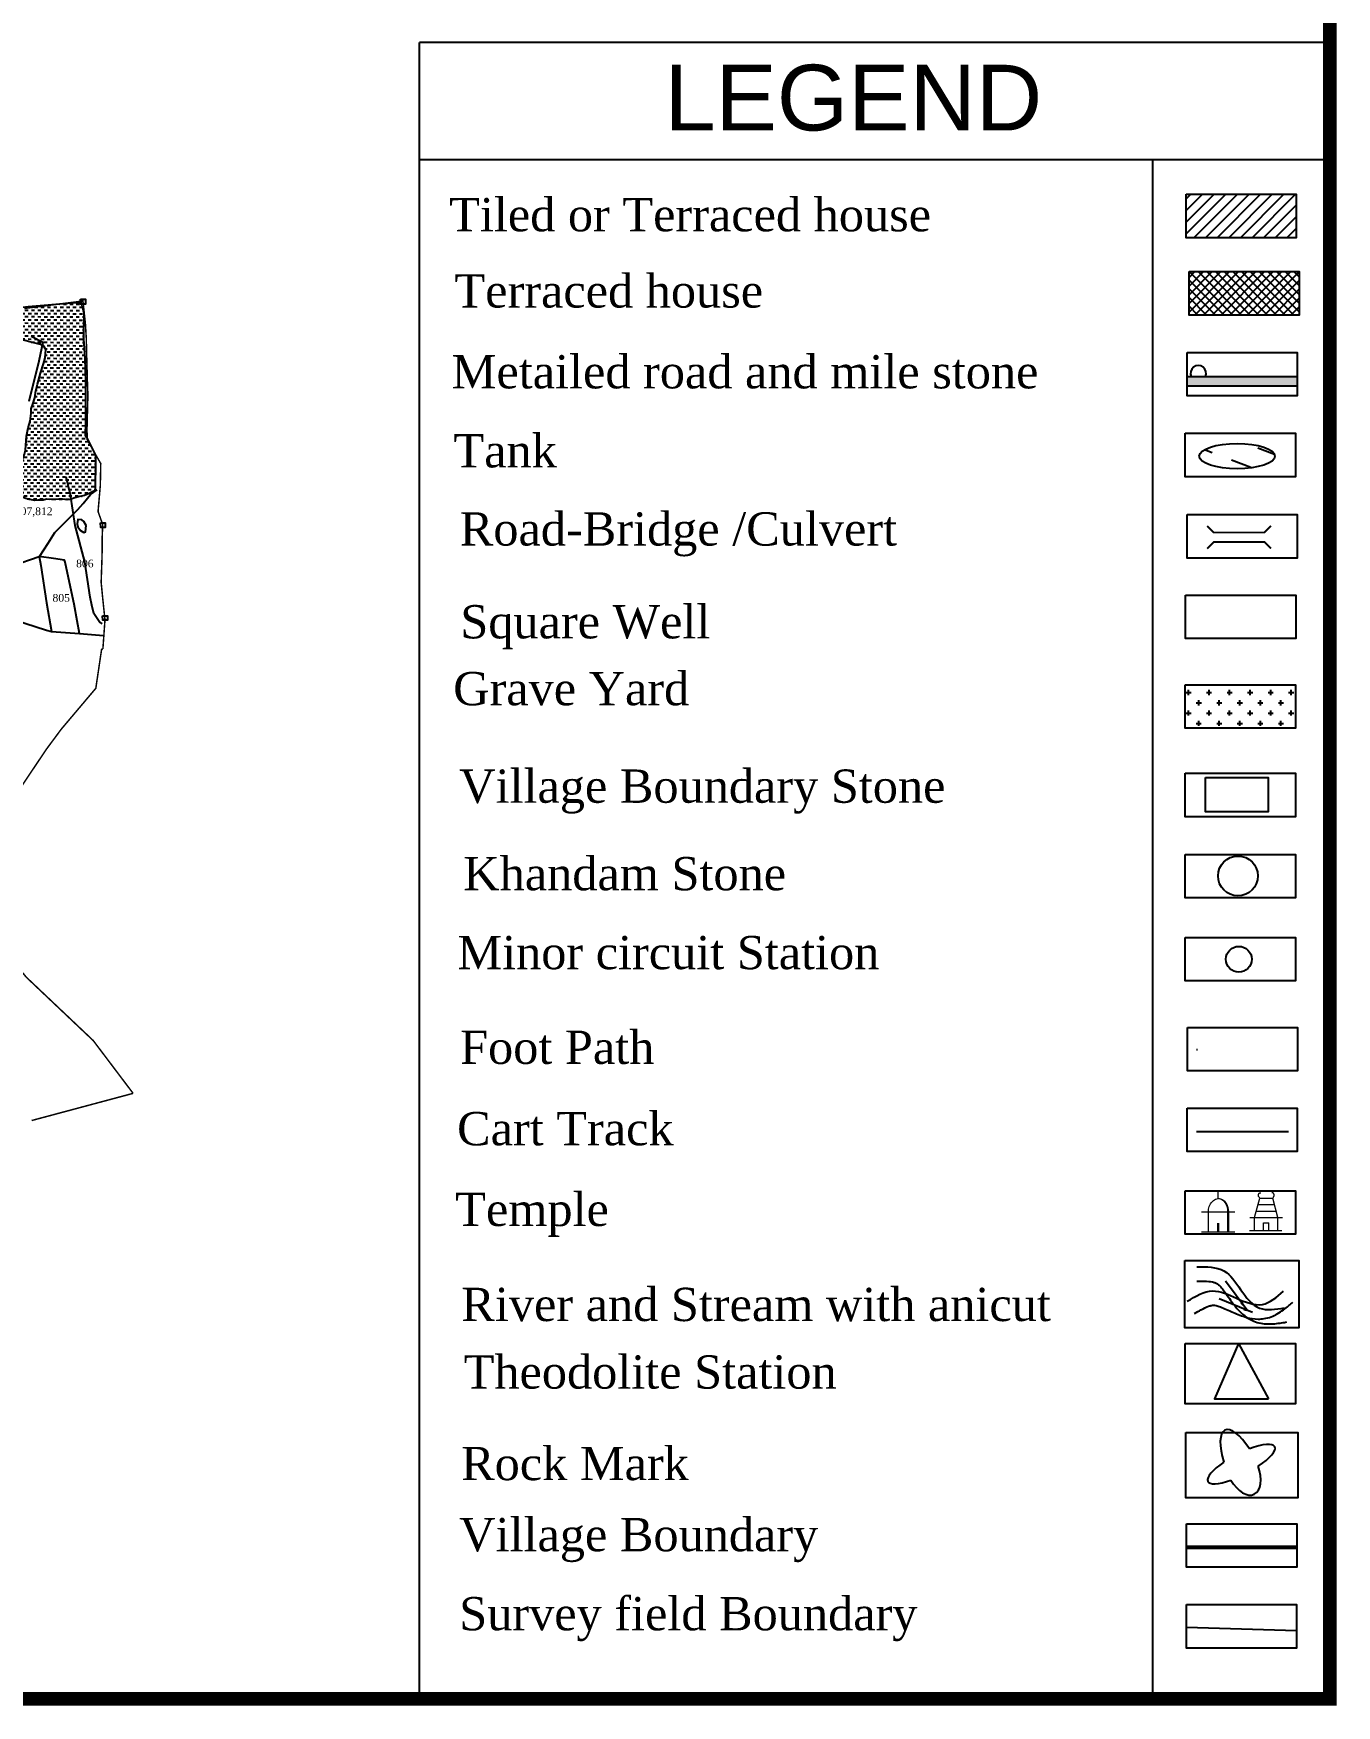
# Model space of a CAD drawing. Header units: feet. Extents: x 349593 to 350015, y 1571769 to 1572365.
# Drawn here: x 349871.7 to 350014.6, y 1571769 to 1571952.5 of the extents above; entities that cross this region are included whole.
import ezdxf
from ezdxf.enums import TextEntityAlignment as Align

# ---------------------------------------------------------------- set-up
doc = ezdxf.new("R2010")
doc.units = ezdxf.units.FT
doc.header["$LTSCALE"] = 15
doc.header["$MEASUREMENT"] = 0
doc.linetypes.add('ACAD_ISO02W100', pattern=[15, 12, -3])
doc.linetypes.add('ACAD_ISO07W100', pattern=[3, 0, -3])
for name, color, linetype in [('CARTTRACK', 6, 'Continuous'), ('culvert', 4, 'Continuous'), ('PLATS', 6, 'Continuous'), ('PLOTNO', 7, 'Continuous'), ('Strim', 5, 'Continuous'), ('Sy_Feilds', 7, 'Continuous'), ('TANK', 4, 'Continuous'), ('text', 7, 'Continuous'), ('TPline', 192, 'Continuous'), ('VILLAGE', 30, 'Continuous'), ('VILLAGE BOUNDRY', 7, 'Continuous'), ('well', 244, 'Continuous')]:
    doc.layers.add(name, color=color, linetype=linetype)
doc.layers.add('Tem_block', color=21, linetype='Continuous', lineweight=5)
doc.styles.add('A', font='ARIAL.TTF')
doc.styles.get("Standard").update_dxf_attribs({"font": 'TIMES.TTF'})
doc.styles.add('TN', font='TIMES.TTF')
doc.dimstyles.get("Standard").update_dxf_attribs({"dimtxt": 0.18, "dimasz": 0.18, "dimexe": 0.18, "dimexo": 0.0625, "dimgap": 0.09, "dimtad": 0, "dimtih": 1, "dimtoh": 1, "dimdec": 4, "dimzin": 0, "dimdsep": 46, "dimtxsty": 'Standard', "dimcen": 0.09, "dimadec": 0, "dimazin": 0, "dimtfac": 1, "dimtdec": 4, "dimtofl": 0, "dimtmove": 0, "dimatfit": 3, "dimfxl": 0, "dimtolj": 1, "dimtzin": 0, "dimarcsym": 0})

# ---------------------------------------------------------------- blocks, each defined once
blk = doc.blocks.new('TRT')
at = {"layer": 'TANK', "extrusion": (-3.551215471622302e-05, 6.119678198001246e-05, 0.9999999974969205), "elevation": 83.8293848427562}
blk.add_lwpolyline([(351077.7363611357, 1573934.30124387), (351063.6623515053, 1573927.581284993), (351052.7066968342, 1573923.122498617), (351041.6770007546, 1573920.295927345), (351029.6225659558, 1573917.31671497), (351021.6346418446, 1573914.590421711), (351017.5971555229, 1573913.837030591), (351012.2482953654, 1573913.042230598), (351000.712051441, 1573914.495797262), (350992.3998956531, 1573914.250074304), (350985.3704979549, 1573913.878029821), (350975.1891229642, 1573913.576823391), (350963.4405249156, 1573914.058197207), (350956.1467549989, 1573912.360180838), (350943.418680428, 1573911.962316747), (350936.6037073313, 1573911.349013546), (350924.6565119618, 1573913.217934821), (350922.8879147107, 1573913.729700736), (350912.9610046351, 1573916.63091748), (350902.9513148786, 1573921.644830627), (350897.4803660578, 1573927.151574051), (350894.4107942168, 1573932.420063655), (350890.520041066, 1573935.468141201), (350889.4063769201, 1573951.857183361), (350894.6502756289, 1573956.960357094), (350901.2965191965, 1573975.600769994), (350902.0533102111, 1573984.926027388), (350905.0372174337, 1574000.894243475), (350909.7669804136, 1574013.43844372), (350912.2954899746, 1574019.566830899), (350914.7797521729, 1574028.845117851), (350916.0062565213, 1574051.127403967), (350916.8817966332, 1574061.785910997), (350920.8254429312, 1574081.061196821), (350925.5525853082, 1574096.64723974), (350927.5818344964, 1574115.697440901), (350928.1231758888, 1574125.55247078), (350933.5996652983, 1574140.992219364), (350937.4976649875, 1574154.224152747), (350937.8571011635, 1574164.515635488), (350942.7565627708, 1574182.919805635), (350949.5208991465, 1574209.032409429), (350956.5460252047, 1574230.951552464), (350960.8309302582, 1574244.320913524), (350961.8261331357, 1574264.539282721), (350957.0091222012, 1574272.430664101), (350949.5266336442, 1574276.10899163), (350924.6233530677, 1574281.93331041), (350901.179990114, 1574288.373394631), (350883.3269139829, 1574294.383834379), (350873.2669871426, 1574300.574357305), (350860.3519487989, 1574309.260049219), (350852.0555071014, 1574316.67588465), (350845.135272909, 1574325.214368843), (350836.2755258539, 1574337.496203791), (350831.3895308082, 1574344.269420265), (350824.9258261204, 1574353.084054748), (350819.9954093823, 1574361.064493923), (350814.9771085487, 1574378.667741866), (350813.9847797632, 1574387.804402412), (350804.4852961674, 1574410.979651545), (350805.8206694993, 1574421.604512841), (350814.2572385673, 1574418.061071258), (350846.443350699, 1574398.77432957), (350864.7284547261, 1574386.009574257), (350894.2422868437, 1574361.246050694), (350920.6181369209, 1574364.459122865), (351022.4730506022, 1574372.963023814), (351041.9759923044, 1574374.266538989), (351043.8699023585, 1574373.781784962), (351046.1371571893, 1574367.61006595), (351051.1777402182, 1574349.105181088), (351050.92544638, 1574331.877138632), (351050.1602284299, 1574310.391760927), (351049.9837477403, 1574289.054559137), (351052.8485652469, 1574243.587982878), (351054.9181836908, 1574188.146406062), (351054.7496457234, 1574135.262963902), (351054.7736052742, 1574093.496743715), (351054.2214778531, 1574063.947908832), (351056.8558194376, 1574059.573487687), (351069.6040236645, 1574034.13945849), (351077.9235508745, 1574017.459298977), (351077.9015411701, 1574005.461380588)], close=True, dxfattribs=at)
blk = doc.blocks.new('gggfg')
at = {"layer": 'TANK', "extrusion": (-3.551215471622302e-05, 6.119678198001246e-05, 0.9999999974969204)}
h = blk.add_hatch(dxfattribs=at)
h.set_pattern_fill('DASH', color=256, scale=59.80116668122057, angle=-0.3335839771717771, style=0)
h.set_pattern_definition([(359.6664160228282, (349385.3495931942, 1570696.707795047), (7.51854023211231, 7.431498051651916), [7.475145835152571, -7.475145835152571])])
h.paths.add_polyline_path([(351077.7363611357, 1573934.30124387), (351063.6623515054, 1573927.581284992), (351052.7066968342, 1573923.122498617), (351041.6770007546, 1573920.295927344), (351029.6225659558, 1573917.316714969), (351021.6346418446, 1573914.590421711), (351017.597155523, 1573913.83703059), (351012.2482953654, 1573913.042230598), (351000.712051441, 1573914.495797262), (350992.3998956531, 1573914.250074304), (350985.370497955, 1573913.87802982), (350975.1891229643, 1573913.576823391), (350963.4405249156, 1573914.058197207), (350956.1467549989, 1573912.360180838), (350943.4186804281, 1573911.962316747), (350936.6037073313, 1573911.349013545), (350924.6565119618, 1573913.217934821), (350922.8879147108, 1573913.729700736), (350912.9610046351, 1573916.630917479), (350902.9513148786, 1573921.644830627), (350897.4803660579, 1573927.15157405), (350894.4107942168, 1573932.420063655), (350890.5200410661, 1573935.468141201), (350889.4063769202, 1573951.857183361), (350894.6502756289, 1573956.960357094), (350901.2965191966, 1573975.600769994), (350902.0533102111, 1573984.926027388), (350905.0372174337, 1574000.894243475), (350909.7669804136, 1574013.43844372), (350912.2954899747, 1574019.566830899), (350914.779752173, 1574028.845117851), (350916.0062565214, 1574051.127403967), (350916.8817966332, 1574061.785910997), (350920.8254429313, 1574081.061196821), (350925.5525853083, 1574096.64723974), (350927.5818344965, 1574115.697440901), (350928.1231758888, 1574125.55247078), (350933.5996652984, 1574140.992219363), (350937.4976649875, 1574154.224152747), (350937.8571011636, 1574164.515635488), (350942.7565627708, 1574182.919805635), (350949.5208991465, 1574209.032409429), (350956.5460252047, 1574230.951552464), (350960.8309302583, 1574244.320913524), (350961.8261331358, 1574264.539282721), (350957.0091222013, 1574272.430664101), (350949.5266336442, 1574276.10899163), (350924.6233530678, 1574281.93331041), (350901.1799901141, 1574288.373394631), (350883.3269139829, 1574294.383834379), (350873.2669871426, 1574300.574357305), (350860.3519487989, 1574309.260049219), (350852.0555071014, 1574316.67588465), (350845.1352729091, 1574325.214368843), (350836.275525854, 1574337.496203791), (350831.3895308083, 1574344.269420265), (350824.9258261205, 1574353.084054748), (350819.9954093823, 1574361.064493923), (350814.9771085487, 1574378.667741866), (350813.9847797633, 1574387.804402411), (350804.4852961674, 1574410.979651545), (350805.8206694994, 1574421.604512841), (350814.2572385674, 1574418.061071258), (350846.4433506991, 1574398.77432957), (350864.7284547262, 1574386.009574257), (350894.2422868438, 1574361.246050694), (350920.618136921, 1574364.459122865), (351022.4730506023, 1574372.963023814), (351041.9759923044, 1574374.266538989), (351043.8699023585, 1574373.781784962), (351046.1371571894, 1574367.61006595), (351051.1777402182, 1574349.105181088), (351050.92544638, 1574331.877138632), (351050.1602284299, 1574310.391760927), (351049.9837477403, 1574289.054559136), (351052.848565247, 1574243.587982877), (351054.9181836908, 1574188.146406062), (351054.7496457235, 1574135.262963902), (351054.7736052742, 1574093.496743715), (351054.2214778531, 1574063.947908832), (351056.8558194377, 1574059.573487687), (351069.6040236646, 1574034.13945849), (351077.9235508745, 1574017.459298977), (351077.9015411701, 1574005.461380588)])
at = {"layer": 'VILLAGE', "color": 6}
blk.add_blockref('TRT', (0, 0), dxfattribs=at)
blk = doc.blocks.new('temp')
at = {"layer": 'Tem_block', "ltscale": 10}
for points in [[(-1.794878682763738, 9.333316953224312), (-1.885356173605032, 9.471063677553502), (-1.957610773361012, 9.580677937946348), (-2.013915170495238, 9.666102787753516), (-2.056542053456724, 9.731281280398434), (-2.087764110694479, 9.780156469260874), (-2.109854030657516, 9.816671407706053), (-2.125084501780293, 9.8447691491574), (-2.135728212526374, 9.86839274695103), (-2.143726661453911, 9.890924878633996), (-2.14969658757218, 9.913506718189637), (-2.153923540072356, 9.936719063768578), (-2.156693068029199, 9.961142713477784), (-2.15829072059023, 9.98735846540967), (-2.159002046961177, 10.01594711772941), (-2.159112596202249, 10.04748946858763), (-2.158907917519173, 10.08256631606218), (-2.158573476031961, 10.12150051763183), (-2.157894400997975, 10.16358316821879), (-2.156555737734379, 10.20784742200067), (-2.154242531471027, 10.25332643330057), (-2.150639827525083, 10.29905335635431), (-2.145432671140952, 10.34406134529581), (-2.138306107621247, 10.38738355449186), (-2.128945182268581, 10.42805313809095), (-2.117162156779159, 10.46531851771306), (-2.103278158816465, 10.49928918420937), (-2.087741532524888, 10.53028989571339), (-2.071000621976054, 10.55864541038773), (-2.053503771314354, 10.58468048639497), (-2.035699324625966, 10.6087198819705), (-2.018035626069832, 10.63108835524781), (-2.000961019703027, 10.65211066436041), (-1.98481693935355, 10.6720572098975), (-1.969517177351008, 10.69098096205289), (-1.954868615752275, 10.70888053333056), (-1.940678136614224, 10.72575453633635), (-1.926752621950072, 10.74160158361792), (-1.91289895378759, 10.75642028767925), (-1.898924014183649, 10.77020926116984), (-1.88463468516602, 10.78296711657913), (-1.869848492353412, 10.79470325860621), (-1.854425535699193, 10.80547026052682), (-1.838236558747667, 10.81533148770995), (-1.82115230502859, 10.82435030548095), (-1.80304351808627, 10.83259007922334), (-1.783780941465011, 10.84011417434976), (-1.763235318723673, 10.84698595622922), (-1.741277393362907, 10.85326879014337), (-1.717842375817781, 10.85901579113579), (-1.693123344028209, 10.8642390722207), (-1.667377842810311, 10.86894049613056), (-1.640863416965658, 10.87312192551053), (-1.613837611295821, 10.87678522297665), (-1.586557970631475, 10.87993225124683), (-1.559282039788741, 10.88256487296621), (-1.532267363554638, 10.88468495079451), (-1.505717831621951, 10.88629395953922), (-1.501087476792236, 10.88648876592652)], [(1.938357568053107, 9.306393481366285), (2.030812356895694, 9.442820928871697), (2.104640398027186, 9.551381665817644), (2.162171013840634, 9.63598555668159), (2.205733526699987, 9.70054246588279), (2.237657258969193, 9.748962257942367), (2.260271533026753, 9.785154797265022), (2.275905671236615, 9.813029948342773), (2.286888995991831, 9.836497575580324), (2.295211591930638, 9.858912002641773), (2.301506593021259, 9.88140538960306), (2.306067895477099, 9.904554355770415), (2.30918939554067, 9.928935520377308), (2.311164989454483, 9.95512550265721), (2.31228857349015, 9.983700921916352), (2.312854043831976, 10.01523839741731), (2.313155296766126, 10.05031454842265), (2.313382434685991, 10.08924952386315), (2.313310384733995, 10.13133759142966), (2.312610280188892, 10.17561654846668), (2.310953254373089, 10.22112419240602), (2.308010440623548, 10.26689832062129), (2.30345297221902, 10.31197673039878), (2.296951982438259, 10.35539721921396), (2.288178604632776, 10.3961975843531), (2.276934280102068, 10.43362903335674), (2.263541682286814, 10.46779641408375), (2.24845379261933, 10.49901798442897), (2.232123592531934, 10.52761200240366), (2.215004063456945, 10.55389672591718), (2.19754818682668, 10.57819041300991), (2.180208944117112, 10.60081132160576), (2.163439316746008, 10.62207770964324), (2.147584602904317, 10.64225502511272), (2.13255936796304, 10.66139747602301), (2.118170494022706, 10.67950646040572), (2.104224863198397, 10.69658337630699), (2.09052935759064, 10.71262962174387), (2.076890859314517, 10.72764659468976), (2.063116250485109, 10.74163569324901), (2.049012413232049, 10.75459831539501), (2.034397027759042, 10.76654649666762), (2.019130966871671, 10.77753482261051), (2.003085901464146, 10.78762851629017), (1.986133502401572, 10.79689280067123), (1.968145440607259, 10.80539289882017), (1.948993386975417, 10.81319403378893), (1.928549012400254, 10.82036142862944), (1.906683987790529, 10.82696030630632), (1.883334296331668, 10.83304471074098), (1.858693170664992, 10.83862396898348), (1.833018155606624, 10.84369622901158), (1.806566796045445, 10.84825963871572), (1.779596636928545, 10.85231234600087), (1.752365223072047, 10.85585249881569), (1.725130099437592, 10.85887824510883), (1.698148810870407, 10.8613877327416), (1.671625247077827, 10.86337949572498), (1.666998183542091, 10.86364106506244)], [(-3.328558390874605, 3.744231965753897), (-1.794878682763738, 9.333316953224312)], [(-2.817331821514017, 5.60726029489615), (2.906963763072781, 5.565977638046206)], [(-2.306105252138877, 7.470288624067507), (2.422660665555668, 7.436185559706246)], [(-1.794878682763738, 9.333316953224312), (1.938357568053107, 9.306393481366285)], [(3.391266860589894, 3.695769716415271), (1.938357568053107, 9.306393481366285)], [(-4.835444880345676, 0.0376153980005256), (4.497645746710987, -0.02969328164454055)], [(-4.635191078663411, 3.753655180899841), (4.697899548393252, 3.686346501269327)], [(-3.355481862732631, 0.01099571492250107), (-3.328558390874605, 3.744231965753897)], [(-0.7422164871550194, -0.007850715383938223), (-0.7260624040372932, 2.232091035094527)], [(-0.7260624040372932, 2.232091035094527), (0.7672320962865342, 2.221321646354227)], [(0.751078013168808, -0.01862010412423842), (0.7672320962865342, 2.221321646354227)], [(3.364343388731868, -0.0374665344161258), (3.391266860589894, 3.695769716415271)]]:
    blk.add_lwpolyline(points, dxfattribs=at)

msp = doc.modelspace()

# ---------------------------------------------------------------- hatches: boundary and pattern name
at = {"layer": 'TANK', "linetype": 'Continuous'}
h = msp.add_hatch(dxfattribs=at)
h.set_pattern_fill('DASH', color=256, scale=18.02291525183397, angle=339.2698404380409, style=0)
h.set_pattern_definition([(339.2698404380409, (340327.7950314661, 1558599.786425385), (2.904449193512765, 1.30956899408363), [2.25286440647923, -2.25286440647923])])
edge = h.paths.add_edge_path()
edge.add_ellipse((350003.6861757613, 1571906.095511876), major_axis=(-4.150893192385825, 3.45631289620999e-16), ratio=0.3348572704147961, start_angle=0, end_angle=360)
at = {"layer": 'text', "linetype": 'ByBlock'}
h = msp.add_hatch(dxfattribs=at)
h.set_pattern_fill('ANSI31', color=256, scale=7.209166100733587, style=0)
h.set_pattern_definition([(44.99999999999996, (348891.9140196433, 1572069.399874602), (-0.6372062795661125, 0.6372062795661116), [])])
h.paths.add_polyline_path([(350010.1656011061, 1571930.057375788), (350010.1656011061, 1571934.825778823), (349998.0928732211, 1571934.825778823), (349998.0928732211, 1571930.057375788)])
h = msp.add_hatch(dxfattribs=at)
h.set_pattern_fill('ANSI37', color=256, scale=5.406874575550192, style=0)
h.set_pattern_definition([(44.99999999999996, (348891.9140196433, 1572069.399874602), (-0.4779047096745844, 0.4779047096745837), []), (135, (348891.9140196433, 1572069.399874602), (-0.4779047096745845, -0.4779047096745835), [])])
h.paths.add_polyline_path([(349998.4167812362, 1571926.330399972), (349998.4167812363, 1571921.561996937), (350010.4895091212, 1571921.561996937), (350010.4895091212, 1571926.330399972)])
msp.add_hatch(color=256, dxfattribs=at).paths.add_polyline_path([(350010.2787354271, 1571913.800562328), (350010.2787354271, 1571914.823951936), (349998.2060075421, 1571914.823951936), (349998.2060075421, 1571913.800562328)])
h = msp.add_hatch(dxfattribs=at)
h.set_pattern_fill('CROSS', color=256, scale=4.505728812958493, style=0)
h.set_pattern_definition([(0, (348891.9140196433, 1572069.399874602), (1.126432203239623, 1.126432203239621), [0.5632161016198116, -1.689648304859435]), (90, (348892.1956276941, 1572069.118266551), (-1.126432203239623, 1.126432203239621), [0.5632161016198106, -1.689648304859432])])
h.paths.add_polyline_path([(350010.0679617329, 1571876.24963015), (350010.0679617328, 1571881.018033185), (349997.995233848, 1571881.018033185), (349997.995233848, 1571876.24963015)])

# ---------------------------------------------------------------- linework, layer by layer
for p, q in [((350013.8354961544, 1571951.473811074), (349914.0428630945, 1571951.473811074)), ((350013.8354961544, 1571769.791896418), (350013.8354961544, 1571951.473811074)), ((350013.8354961544, 1571938.601982834), (349914.0428630945, 1571938.601982834)), ((349994.4145115472, 1571938.601982834), (349994.4145115472, 1571769.791896418))]:
    msp.add_line(p, q)
at = {"lineweight": -3, "const_width": 1.5}
msp.add_lwpolyline([(349593.8354961544, 1572363.791896418), (349593.8354961544, 1571769.791896418), (350013.8354961544, 1571769.791896418), (350013.8354961544, 1572363.791896418)], close=True, dxfattribs=at)
at = {"linetype": 'Continuous'}
msp.add_lwpolyline([(349914.0428630945, 1571769.791896418), (349914.0428630945, 1571951.473811074)], dxfattribs=at)
for points in [[(349998.0928732211, 1571934.825778823), (350010.1656011061, 1571934.825778823), (350010.1656011061, 1571930.057375788), (349998.0928732211, 1571930.057375788)], [(349998.4167812363, 1571926.330399972), (350010.4895091212, 1571926.330399972), (350010.4895091212, 1571921.561996937), (349998.4167812363, 1571921.561996937)], [(349998.2060075421, 1571917.46644932), (350010.2787354271, 1571917.46644932), (350010.2787354271, 1571912.698046284), (349998.2060075421, 1571912.698046284)], [(349997.995233848, 1571908.602498666), (350010.0679617329, 1571908.602498666), (350010.0679617329, 1571903.834095632), (349997.995233848, 1571903.834095632)], [(349998.2050862532, 1571899.676440626), (350010.2778141381, 1571899.676440626), (350010.2778141381, 1571894.908037591), (349998.2050862532, 1571894.908037591)], [(349998.0367667052, 1571890.851019727), (350010.1094945901, 1571890.851019727), (350010.1094945901, 1571886.082616692), (349998.0367667052, 1571886.082616692)], [(349997.995233848, 1571881.018033185), (350010.0679617329, 1571881.018033185), (350010.0679617329, 1571876.24963015), (349997.995233848, 1571876.24963015)], [(349997.995233848, 1571871.300617754), (350010.0679617329, 1571871.300617754), (350010.0679617329, 1571866.532214719), (349997.995233848, 1571866.532214719)], [(349997.995233848, 1571862.413238721), (350010.0679617329, 1571862.413238721), (350010.0679617329, 1571857.644835686), (349997.995233848, 1571857.644835686)], [(349997.995233848, 1571853.30540726), (350010.0679617329, 1571853.30540726), (350010.0679617329, 1571848.537004225), (349997.995233848, 1571848.537004225)], [(349998.2331395112, 1571843.430310076), (350010.3058673961, 1571843.430310076), (350010.3058673961, 1571838.661907041), (349998.2331395112, 1571838.661907041)], [(349998.2050862532, 1571834.568873951), (350010.2778141381, 1571834.568873951), (350010.2778141381, 1571829.800470916), (349998.2050862532, 1571829.800470916)], [(349997.995233848, 1571825.519507716), (350010.0679617329, 1571825.519507716), (350010.0679617329, 1571820.751104681), (349997.995233848, 1571820.751104681)], [(349997.995233848, 1571808.7460538), (350010.0679617329, 1571808.7460538), (350010.0679617329, 1571802.141046497), (349997.995233848, 1571802.141046497)], [(349998.1489797372, 1571788.975563522), (350010.2217076222, 1571788.975563522), (350010.2217076222, 1571784.207160487), (349998.1489797372, 1571784.207160487)], [(349998.1209264792, 1571780.114127396), (350010.1936543641, 1571780.114127396), (350010.1936543641, 1571775.345724362), (349998.1209264792, 1571775.345724362)]]:
    msp.add_lwpolyline(points, close=True)
at = {"layer": 'CARTTRACK', "extrusion": (-3.551215471622302e-05, 6.119678198001246e-05, 0.9999999974969204), "elevation": 82.79912145467281}
msp.add_lwpolyline([(349879.2651033591, 1571887.684280549), (349879.0054600306, 1571887.855273555), (349878.3440720774, 1571888.84203433), (349878.1255061932, 1571889.758584378), (349877.9351857047, 1571890.634886315), (349877.3408751863, 1571894.497004124), (349876.2856148616, 1571898.482791766), (349875.7844309071, 1571901.857977945), (349875.3049260383, 1571903.833822446)], dxfattribs=at)
at = {"layer": 'culvert', "ltscale": 10, "const_width": 0.2061638254469038}
for points in [[(350007.4085278558, 1571898.442264303), (350006.6796286608, 1571897.713365108), (350001.1267314274, 1571897.713365108), (350000.3978322324, 1571898.442264303)], [(350007.4085278558, 1571895.953646786), (350006.6796286608, 1571896.682545981), (350001.1267314274, 1571896.682545981), (350000.3978322324, 1571895.953646786)]]:
    msp.add_lwpolyline(points, dxfattribs=at)
at = {"layer": 'PLATS', "color": 0, "elevation": -0.9702970817037652}
msp.add_lwpolyline([(349871.4697171294, 1571919.250477479), (349872.743700765, 1571918.595620603), (349872.2879171467, 1571916.528593892), (349871.1949505858, 1571912.098736006)], dxfattribs=at)
at = {"layer": 'PLOTNO', "color": 0, "extrusion": (-3.551215471622302e-05, 6.119678198001246e-05, 0.9999999974969204)}
for points, elevation in [([(349872.3874978585, 1571895.073737624), (349873.3296491825, 1571896.531991147), (349874.070111596, 1571897.698322276), (349876.5836676014, 1571900.246390255), (349877.1728381256, 1571900.912334653), (349877.6410728187, 1571901.474805733), (349877.9587986207, 1571901.874654949), (349878.700272206, 1571902.413183601)], 82.79912145467283), ([(349865.3863424129, 1571892.943212861), (349866.3050899512, 1571892.793921889), (349868.4336271447, 1571892.382032349), (349869.1301015695, 1571893.613700188), (349869.3971954522, 1571894.072537517), (349872.3334501284, 1571895.081542409)], 82.79912145467283), ([(349876.76912535, 1571886.641698349), (349876.5171109799, 1571888.029330004), (349876.186658179, 1571889.848856275), (349875.6660337907, 1571892.213362034), (349875.1871232892, 1571894.460644787), (349875.1245091409, 1571894.665206593), (349873.900042876, 1571894.855317934), (349872.3334501284, 1571895.081542409), (349872.5108758002, 1571894.104847826), (349873.1551677912, 1571889.981933678), (349873.7026263199, 1571886.851274849)], 82.79912145467281), ([(349858.764744491, 1571886.988150813), (349858.6572750163, 1571888.578094904), (349858.6362375372, 1571889.811013934), (349860.0825499706, 1571889.863453376), (349863.2967937065, 1571889.991420343), (349863.8356001222, 1571890.017086969), (349865.8371309773, 1571889.369938707), (349869.6270916502, 1571888.15081381), (349873.1457126722, 1571887.016713654), (349873.7026263199, 1571886.851274849), (349876.76912535, 1571886.641698349), (349879.4117673302, 1571886.414667467)], 82.79912145467281)]:
    msp.add_lwpolyline(points, dxfattribs=dict(at, elevation=elevation))
at = {"layer": 'Strim', "linetype": 'ByBlock'}
for points in [[(349999.2629142544, 1571817.173729295), (350002.2386655071, 1571816.713283656), (350004.069032124, 1571814.676524886), (350006.1455993478, 1571812.639401157), (350008.875550218, 1571812.671542885)], [(349998.2157033873, 1571813.384224609), (350001.0029809968, 1571814.523605684), (350003.6213327688, 1571813.721818782), (350006.4508424836, 1571813.046630438), (350008.7735746862, 1571814.481405668)]]:
    msp.add_spline(points, degree=3, dxfattribs=at)
for points in [[(349999.2656254771, 1571815.600842463), (349999.5507763724, 1571815.601333984), (349999.8204075626, 1571815.601536851), (350000.4248664112, 1571815.584072191), (350000.7355800746, 1571815.556806728), (350001.1178217172, 1571815.481246768), (350001.2347984089, 1571815.446661176), (350001.380258729, 1571815.38850617), (350001.425013082, 1571815.366728011), (350001.5382394409, 1571815.301827541), (350001.6262241604, 1571815.237423255), (350001.8316852321, 1571815.044086385), (350001.947829211, 1571814.915655097), (350002.3328830138, 1571814.433484157), (350002.627512338, 1571813.98552201), (350003.249820069, 1571813.112460582), (350003.5567964304, 1571812.703161313), (350004.2165735649, 1571812.0194592), (350004.5394714004, 1571811.735472642), (350005.1083747479, 1571811.385073819), (350005.3009808377, 1571811.284798753), (350005.7599050432, 1571811.097373046), (350006.0203041055, 1571811.024688677), (350006.5201974053, 1571810.931338264), (350006.7631219313, 1571810.908877989), (350007.5689029362, 1571810.883456189), (350008.0897525299, 1571810.95063509), (350008.7679712605, 1571811.05670493), (350008.9596615411, 1571811.089888117), (350009.1432915078, 1571811.121609035)], [(349999.0288171002, 1571812.037812181), (349999.2729101282, 1571812.185222725), (349999.5038530838, 1571812.324385835), (350000.0308178011, 1571812.6210063), (350000.3111237663, 1571812.757808902), (350000.6776170155, 1571812.890099034), (350000.7956827408, 1571812.92076162), (350000.9503056892, 1571812.945910245), (350000.9998819758, 1571812.950318433), (350001.1303607217, 1571812.95307092), (350001.2389540817, 1571812.943237046), (350001.5146752396, 1571812.883477189), (350001.6804029161, 1571812.833293958), (350002.2589054178, 1571812.618607903), (350002.7422890734, 1571812.386623496), (350003.7255908806, 1571811.959282035), (350004.1996248285, 1571811.766792569), (350005.1174234559, 1571811.521028198), (350005.5405044511, 1571811.444126644), (350006.2086222243, 1571811.437127009), (350006.4253564962, 1571811.450485531), (350006.9152236604, 1571811.526445938), (350007.1758274414, 1571811.598392854), (350007.6523072498, 1571811.776085293), (350007.8720475875, 1571811.882061579), (350008.5756274209, 1571812.27564094), (350008.9873151975, 1571812.601693817), (350009.5138054448, 1571813.042192941), (350009.6609600036, 1571813.169440036), (350009.8019614314, 1571813.291279186)]]:
    msp.add_open_spline(points, degree=3, knots=[0, 0, 0, 0, 0.5712721064877105, 0.5712721064877105, 1.394113692172862, 1.394113692172862, 1.884104489677727, 1.884104489677727, 2.16968175859036, 2.16968175859036, 2.70275124704646, 2.70275124704646, 3.235820735502561, 3.235820735502561, 4.344340997014166, 4.344340997014166, 5.226493475002558, 5.226493475002558, 5.882616801048575, 5.882616801048575, 6.182545331313133, 6.182545331313133, 6.54844617773248, 6.54844617773248, 6.914347024151827, 6.914347024151827, 7.807965546481456, 7.807965546481456, 8.179190471485557, 8.179190471485557, 8.179190471485557, 8.179190471485557], dxfattribs=at)
at = {"layer": 'Sy_Feilds', "color": 0, "linetype": 'ACAD_ISO07W100', "ltscale": 2, "flags": 128}
msp.add_lwpolyline([(349999.2336728636, 1571840.994263829), (350009.3004771565, 1571840.994263829)], dxfattribs=at)
at = {"layer": 'Sy_Feilds', "color": 0, "linetype": 'ACAD_ISO02W100', "ltscale": 2, "flags": 128}
msp.add_lwpolyline([(349999.2336728636, 1571832.012294136), (350009.3004771565, 1571832.012294136)], dxfattribs=at)
at = {"layer": 'TANK', "extrusion": (-3.551215471622302e-05, 6.119678198001246e-05, 0.9999999974969204), "elevation": 82.7991214546728}
msp.add_lwpolyline([(349876.4941809347, 1571898.6650508), (349876.5666337475, 1571898.323253731), (349876.8771941723, 1571897.91600141), (349877.2219747535, 1571897.719890749), (349877.4047503133, 1571897.778004658), (349877.4965475523, 1571898.487605538), (349877.2453016886, 1571898.930925148), (349877.0022886339, 1571899.107506689), (349876.5925739828, 1571899.138297402), (349876.4941809347, 1571898.6650508), (349876.4941809347, 1571898.6650508)], dxfattribs=at)
at = {"layer": 'TANK', "linetype": 'Continuous'}
msp.add_ellipse((350003.6861757613, 1571906.095511877), major_axis=(-4.150893192385818, 3.456312896209929e-16), ratio=0.3348572704147962, dxfattribs=at)
at = {"layer": 'Tem_block', "linetype": 'Continuous'}
for p, q in [((350000.5512358077, 1571823.503317823), (350000.5755796287, 1571823.649380749)), ((350000.5755796287, 1571823.649380749), (350000.6242672706, 1571823.771099854)), ((350000.6242672706, 1571823.771099854), (350000.6972987335, 1571823.941506601)), ((350000.6972987335, 1571823.941506601), (350000.7703301964, 1571824.087569526)), ((350000.7703301964, 1571824.087569526), (350000.8677054801, 1571824.209288631)), ((350000.8677054801, 1571824.209288631), (350000.9894245848, 1571824.331007736)), ((350000.9894245848, 1571824.331007736), (350001.1111436896, 1571824.42838302)), ((350001.1111436896, 1571824.42838302), (350001.3058942572, 1571824.574445945)), ((350001.3058942572, 1571824.574445945), (350001.6223639295, 1571824.671821229)), ((350001.6223639295, 1571824.671821229), (350001.6223639295, 1571825.353448215)), ((350001.9144897809, 1571824.598789766), (350001.6223639295, 1571824.671821229)), ((350001.6223639295, 1571824.671821229), (350001.6223639295, 1571824.671821229)), ((350001.9875212437, 1571824.550102124), (350001.6223639295, 1571824.671821229)), ((350001.9631774228, 1571824.550102124), (350001.6223639295, 1571824.671821229)), ((350002.1822718113, 1571824.452726841), (350001.9144897809, 1571824.598789766)), ((350001.9631774228, 1571824.550102124), (350001.9631774228, 1571824.550102124)), ((350002.2309594532, 1571824.355351557), (350001.9631774228, 1571824.550102124)), ((350002.2796470951, 1571824.355351557), (350001.9875212437, 1571824.550102124)), ((350002.1822718113, 1571824.452726841), (350002.1822718113, 1571824.452726841)), ((350002.3770223789, 1571824.282320094), (350002.1822718113, 1571824.452726841)), ((350002.4013661999, 1571824.18494481), (350002.2309594532, 1571824.355351557)), ((350002.4257100208, 1571824.18494481), (350002.2796470951, 1571824.355351557)), ((350002.5230853045, 1571824.111913347), (350002.3770223789, 1571824.282320094)), ((350002.4987414836, 1571823.990194242), (350002.4013661999, 1571824.18494481)), ((350002.6204605884, 1571823.844131317), (350002.4257100208, 1571824.18494481)), ((350002.5961167674, 1571823.771099854), (350002.4987414836, 1571823.990194242)), ((350002.6448044092, 1571823.868475137), (350002.5230853045, 1571824.111913347)), ((350002.6691482302, 1571823.503317823), (350002.5961167674, 1571823.771099854)), ((350002.6934920512, 1571823.503317823), (350002.6204605884, 1571823.844131317)), ((350002.6934920512, 1571823.649380749), (350002.6448044092, 1571823.868475137)), ((350002.7421796931, 1571823.454630181), (350002.6934920512, 1571823.649380749)), ((349999.7965773584, 1571823.211191972), (350003.4481505005, 1571823.211191972)), ((350000.5512358077, 1571823.211191972), (350000.5512358077, 1571823.503317823)), ((350000.5512358077, 1571821.020248087), (350000.5512358077, 1571823.211191972)), ((350001.5736762876, 1571821.020248087), (350001.5736762876, 1571821.945313283)), ((350001.6223639295, 1571821.020248087), (350001.6223639295, 1571821.945313283)), ((350001.6710515714, 1571821.020248087), (350001.6710515714, 1571821.945313283)), ((350002.6691482302, 1571823.211191972), (350002.6691482302, 1571823.503317823)), ((350002.6691482302, 1571821.020248087), (350002.6691482302, 1571823.211191972)), ((350002.7178358721, 1571823.211191972), (350002.6934920512, 1571823.503317823)), ((350002.7178358721, 1571821.020248087), (350002.7178358721, 1571823.211191972)), ((350002.766523514, 1571823.211191972), (350002.7421796931, 1571823.454630181)), ((350002.766523514, 1571821.020248087), (350002.766523514, 1571823.211191972)), ((349999.7965773584, 1571821.020248087), (350003.4481505005, 1571821.020248087))]:
    msp.add_line(p, q, dxfattribs=at)
at = {"layer": 'text', "linetype": 'ByBlock'}
for points in [[(349998.2060075421, 1571914.823951937), (350010.2787354271, 1571914.823951937)], [(349998.2060075421, 1571913.800562329), (350010.2787354271, 1571913.800562329)], [(350003.8260427172, 1571808.7460538), (350001.199910868, 1571802.67562966), (350007.1274634816, 1571802.67562966)], [(350003.8260427172, 1571808.7460538), (350007.1274634816, 1571802.67562966)], [(349998.1209264792, 1571777.643522228), (350010.1936543641, 1571777.290512209)], [(349914.0428630945, 1571769.791896418), (350013.8354961544, 1571769.791896418)]]:
    msp.add_lwpolyline(points, dxfattribs=at)
for points in [[(350000.2075134371, 1571870.853928156), (350007.1061720162, 1571870.853928156), (350007.1061720162, 1571867.094471375), (350000.2075134371, 1571867.094471375)], [(349997.967469725, 1571817.862675861), (350010.4523832081, 1571817.862675861), (350010.4523832081, 1571810.468067629), (349997.967469725, 1571810.468067629)], [(349998.0511618482, 1571799.005697081), (350010.3397697633, 1571799.005697081), (350010.3397697633, 1571791.833788163), (349998.0511618482, 1571791.833788163)]]:
    msp.add_lwpolyline(points, close=True, dxfattribs=at)
at = {"layer": 'text', "linetype": 'ByBlock', "const_width": 0.4505728812958492}
msp.add_lwpolyline([(349998.1489797372, 1571786.402055106), (350010.2217076222, 1571786.402055106)], dxfattribs=at)
at = {"layer": 'text', "linetype": 'ByBlock'}
msp.add_circle((350003.7767502393, 1571860.044981231), 2.180659125982992, dxfattribs=at)
msp.add_arc((349999.4259413086, 1571915.170702673), 0.8595825219324793, 336.2094518477932, 203.7905481522068, dxfattribs=at)
for centre, major_axis, ratio, start_param, end_param in [((350004.3028468674, 1571794.984806536), (1.924211303075154, -4.279958130636325), 0.3588968643864364, 1.945856998685257, 4.379498173277919), ((350004.1457352553, 1571795.532492432), (3.664994863832968, 1.902109580417101), 0.2794707345134389, 5.094167556134246, 7.469606991462574), ((350004.1457352553, 1571795.532492432), (3.664994863832968, 1.902109580417101), 0.2794707345134389, 1.972872357553973, 4.257568179790328), ((350004.3028468674, 1571794.984806536), (-1.212210564195153, 2.787095675643551), 0.5583784275892094, 1.767316581353965, 4.580980692356547)]:
    msp.add_ellipse(centre, major_axis=major_axis, ratio=ratio, start_param=start_param, end_param=end_param, dxfattribs=at)
at = {"layer": 'VILLAGE BOUNDRY', "lineweight": -3, "const_width": 0.1642435605435011}
for points, elevation in [([(349879.3268506413, 1571884.933749027), (349879.5552281903, 1571888.136804721), (349879.3280320404, 1571890.30325167), (349879.1367476237, 1571892.243495239), (349879.2368050003, 1571895.176072172), (349879.2525260788, 1571897.255165799), (349879.3064163161, 1571898.594477922), (349878.7966857313, 1571900.018830789), (349879.0442747966, 1571902.868317809), (349879.0944336996, 1571905.274661285), (349877.6089575578, 1571907.873472484), (349877.5875021196, 1571909.053828194), (349877.6433055104, 1571911.224246862), (349877.6837782423, 1571912.798394451), (349877.639300721, 1571913.965337564), (349877.5801703366, 1571916.087535284), (349877.530071742, 1571917.885580813), (349877.5114616419, 1571918.949018412), (349877.4113678421, 1571920.590324992), (349877.1882307144, 1571922.685402809), (349877.134621331, 1571923.107758003), (349870.7094583289, 1571922.292214527)], -0.9697921830052821), ([(349882.6408303175, 1571836.195321777), (349878.2763774575, 1571841.97706351), (349870.9280941585, 1571848.938136789), (349859.2226972899, 1571863.31444094), (349863.9281941487, 1571865.524303367), (349869.1367409875, 1571867.969644286), (349873.1072248167, 1571873.907037628), (349874.7721601663, 1571876.154186926), (349878.5513475913, 1571880.626119155), (349879.1865475413, 1571884.909354285), (349879.3268506413, 1571884.933749027)], -1.007389905471725), ([(349871.5183924638, 1571833.215160468), (349882.6408303175, 1571836.195321777)], -0.9980216549646163)]:
    msp.add_lwpolyline(points, dxfattribs=dict(at, elevation=elevation))
at = {"layer": 'VILLAGE BOUNDRY', "extrusion": (1.083408277400779e-05, 1.961802454446066e-06, 0.999999999939387)}
for points, elevation in [([(349876.8647516429, 1571923.319972851), (349877.4067279326, 1571923.329956065), (349877.4170618684, 1571922.768939501), (349876.8750855786, 1571922.758956288)], 5.904557126203112), ([(349879.0771437864, 1571898.78123779), (349879.5619183906, 1571898.790167348), (349879.5713055338, 1571898.280550981), (349879.0865309296, 1571898.271621424)], 5.904557126203114), ([(349879.2973662786, 1571888.581346495), (349879.8166039627, 1571888.590910863), (349879.8255046398, 1571888.107704143), (349879.3062669556, 1571888.098139775)], 5.904557126203113)]:
    msp.add_lwpolyline(points, close=True, dxfattribs=dict(at, elevation=elevation))
at = {"layer": 'well'}
msp.add_circle((350003.8690021412, 1571850.904470662), 1.413970978668006, dxfattribs=at)

# ---------------------------------------------------------------- block references
at = {"layer": 'TPline', "color": 7, "xscale": 0.3826916009588452, "yscale": 0.3826916010584682, "zscale": 0.3826916009858148, "rotation": 0.413200360420293}
msp.add_blockref('temp', (350006.8781288461, 1571821.138504914), dxfattribs=at)
at = {"layer": 'VILLAGE', "color": 6, "xscale": 0.0469267315347679, "yscale": 0.04692673147656024, "zscale": 0.04692673158385754}
msp.add_blockref('gggfg', (333403.5671216164, 1498042.71847242, -0.9702970817037652), dxfattribs=at)

# ---------------------------------------------------------------- texts
at = {"style": 'A'}
msp.add_text('LEGEND', height=7.209998448530234, dxfattribs=at).set_placement((349961.6083049752, 1571945.421829709), align=Align.MIDDLE)
at = {"style": 'TN'}
for s, p in [('Tiled or Terraced house', (349917.2946818103, 1571930.75676082)), ('Terraced house', (349917.8765569506, 1571922.3906258)), ('Metailed road and mile stone', (349917.5720921041, 1571913.526675148)), ('Tank', (349917.7671185638, 1571904.856590242)), ('Road-Bridge /Culvert', (349918.4590538725, 1571896.284655941)), ('Square Well', (349918.5165308563, 1571886.103488825)), ('Grave Yard', (349917.7381226227, 1571878.766778396)), ('Village Boundary Stone', (349918.3967527073, 1571868.071684654)), ('Khandam Stone', (349918.8475920206, 1571858.473464549)), ('Minor circuit Station', (349918.1971299424, 1571849.817986497)), ('Foot Path', (349918.4883793836, 1571839.425913988)), ('Cart Track', (349918.1611910005, 1571830.499855948)), ('Temple', (349917.9588288066, 1571821.64435546)), ('River and Stream with anicut', (349918.6273202283, 1571811.221006327)), ('Theodolite Station', (349918.8785902549, 1571803.809760262)), ('Rock Mark', (349918.6029080652, 1571793.767981644)), ('Village Boundary ', (349918.3967527073, 1571785.968123846)), ('Survey field Boundary', (349918.3967527073, 1571777.297330678))]:
    msp.add_text(s, height=3.65156919846038, dxfattribs=at).set_placement(p)
at = {"layer": 'PLOTNO', "color": 0, "extrusion": (-3.551215471622302e-05, 6.119678198001246e-05, 0.9999999974969204)}
for s, p in [('807,812', (349869.6641983573, 1571899.63311231, 82.8002765381406)), ('806', (349876.3909064074, 1571893.895335603, 82.79912145467281)), ('805', (349873.8005055556, 1571890.128927337, 82.79912145467281))]:
    msp.add_text(s, height=0.8446811685094343, rotation=359.7254034544175, dxfattribs=at).set_placement(p)

# ---------------------------------------------------------------- leaders
at = {"layer": 'Strim', "linetype": 'ByBlock'}
for points in [[(350004.7571550843, 1571812.438176729), (350002.3949631768, 1571815.587192951)], [(350005.3648087067, 1571812.158486656), (350001.717389142, 1571813.639224409)]]:
    msp.add_leader(points, dimstyle='Standard', override={"dimasz": 1}, dxfattribs=at)

doc.saveas('drawing.dxf')
